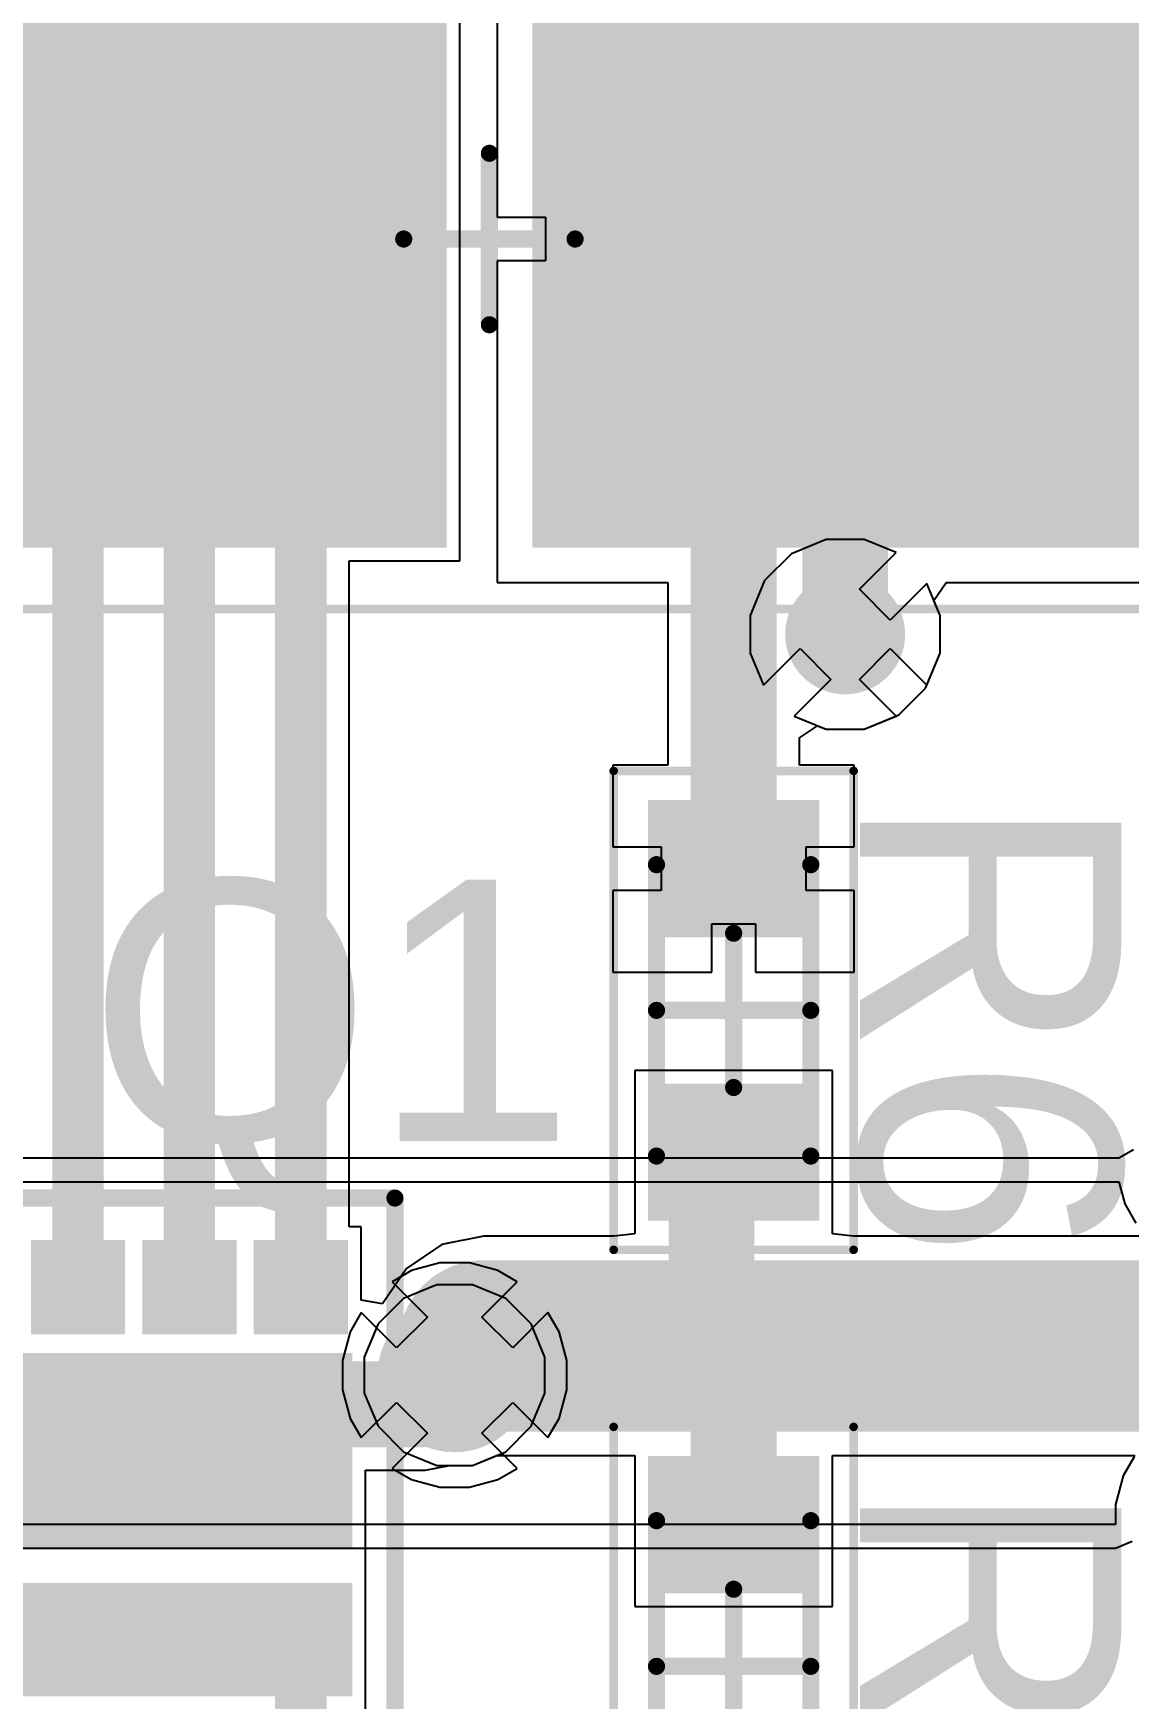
# Model space of a CAD drawing. Header units: inches. Extents: x 3 to 4.98, y 3.05 to 4.16.
# Drawn here: x 3.5793 to 3.8309, y 3.5821 to 3.9646 of the extents above; entities that cross this region are included whole.
import ezdxf

# ---------------------------------------------------------------- set-up
doc = ezdxf.new("R2010")
doc.units = ezdxf.units.IN
doc.header["$MEASUREMENT"] = 0
for name, color, linetype in [('Bottom Layer', 5, 'Continuous'), ('Bottom Solder', 6, 'Continuous'), ('Layer 1', 16, 'Continuous'), ('Layer 2', 76, 'Continuous'), ('Mechanical 13', 56, 'Continuous'), ('Mechanical 15', 56, 'Continuous'), ('Top Layer', 1, 'Continuous'), ('Top Overlay', 2, 'Continuous'), ('Top Paste', 8, 'Continuous'), ('Top Solder', 216, 'Continuous'), ('Via Holes', 16, 'Continuous')]:
    doc.layers.add(name, color=color, linetype=linetype)
doc.styles.add('Arial', font='', dxfattribs={"height": 0.2})
doc.styles.get('Arial').set_extended_font_data('Arial')

# ---------------------------------------------------------------- blocks, each defined once
blk = doc.blocks.new('RES_SM0603_YAGEORC_N_3')
at = {"layer": 'Top Layer'}
for points in [[(-0.04634, -0.01772), (-0.04634, 0.01772), (-0.01878, 0.01772), (-0.01878, -0.01772)], [(0.01878, -0.01772), (0.01878, 0.01772), (0.04634, 0.01772), (0.04634, -0.01772)]]:
    blk.add_hatch(color=1, dxfattribs=at).paths.add_polyline_path(points)
at = {"layer": 'Top Paste'}
for points in [[(-0.04634, -0.01772), (-0.04634, 0.01772), (-0.01878, 0.01772), (-0.01878, -0.01772)], [(0.01878, -0.01772), (0.01878, 0.01772), (0.04634, 0.01772), (0.04634, -0.01772)]]:
    blk.add_hatch(color=8, dxfattribs=at).paths.add_polyline_path(points)
at = {"layer": 'Top Solder'}
for points in [[(-0.04831, -0.01969), (-0.04831, 0.01969), (-0.01681, 0.01969), (-0.01681, -0.01969)], [(0.01681, -0.01969), (0.01681, 0.01969), (0.04831, 0.01969), (0.04831, -0.01969)]]:
    blk.add_hatch(color=216, dxfattribs=at).paths.add_polyline_path(points)
at = {"layer": 'Mechanical 13'}
for points in [[(-0.03346, -0.01772, 0.00394, 0.00394, 0), (-0.03346, 0.01772, 0.00394, 0.00394, 0)], [(0.03346, 0.01772, 0.00394, 0.00394, 0), (-0.03346, 0.01772, 0.00394, 0.00394, 0)], [(0.03346, -0.01772, 0.00394, 0.00394, 0), (0.03346, 0.01772, 0.00394, 0.00394, 0)], [(0.03346, -0.01772, 0.00394, 0.00394, 0), (-0.03346, -0.01772, 0.00394, 0.00394, 0)]]:
    blk.add_lwpolyline(points, format="xyseb", dxfattribs=at)
for points in [[(-0.03445, 0.01772, 0.00197, 0.00197, 1), (-0.03248, 0.01772, 0.00197, 0.00197, 1)], [(-0.03445, 0.01772, 0.00197, 0.00197, 1), (-0.03248, 0.01772, 0.00197, 0.00197, 1)], [(0.03248, 0.01772, 0.00197, 0.00197, 1), (0.03445, 0.01772, 0.00197, 0.00197, 1)], [(0.03248, 0.01772, 0.00197, 0.00197, 1), (0.03445, 0.01772, 0.00197, 0.00197, 1)], [(-0.03445, -0.01772, 0.00197, 0.00197, 1), (-0.03248, -0.01772, 0.00197, 0.00197, 1)], [(-0.03445, -0.01772, 0.00197, 0.00197, 1), (-0.03248, -0.01772, 0.00197, 0.00197, 1)], [(0.03248, -0.01772, 0.00197, 0.00197, 1), (0.03445, -0.01772, 0.00197, 0.00197, 1)], [(0.03248, -0.01772, 0.00197, 0.00197, 1), (0.03445, -0.01772, 0.00197, 0.00197, 1)]]:
    blk.add_lwpolyline(points, format="xyseb", close=True, dxfattribs=at)
at = {"layer": 'Mechanical 15'}
for points in [[(-0.055, -0.02756, 0.00197, 0.00197, 0), (-0.055, 0.02756, 0.00197, 0.00197, 0)], [(0.055, 0.02756, 0.00197, 0.00197, 0), (-0.055, 0.02756, 0.00197, 0.00197, 0)], [(0.055, -0.02756, 0.00197, 0.00197, 0), (0.055, 0.02756, 0.00197, 0.00197, 0)], [(0, -0.01772, 0.00394, 0.00394, 0), (0, 0.01772, 0.00394, 0.00394, 0)], [(0.01772, 0, 0.00394, 0.00394, 0), (-0.01772, 0, 0.00394, 0.00394, 0)], [(0.055, -0.02756, 0.00197, 0.00197, 0), (-0.055, -0.02756, 0.00197, 0.00197, 0)]]:
    blk.add_lwpolyline(points, format="xyseb", dxfattribs=at)
for points in [[(-0.05549, 0.02756, 0.000984, 0.000984, 1), (-0.05451, 0.02756, 0.000984, 0.000984, 1)], [(-0.05549, 0.02756, 0.000984, 0.000984, 1), (-0.05451, 0.02756, 0.000984, 0.000984, 1)], [(0.05451, 0.02756, 0.000984, 0.000984, 1), (0.05549, 0.02756, 0.000984, 0.000984, 1)], [(0.05451, 0.02756, 0.000984, 0.000984, 1), (0.05549, 0.02756, 0.000984, 0.000984, 1)], [(-0.00098, 0.01772, 0.00197, 0.00197, 1), (0.00098, 0.01772, 0.00197, 0.00197, 1)], [(-0.0187, 0, 0.00197, 0.00197, 1), (-0.01673, 0, 0.00197, 0.00197, 1)], [(0.01673, 0, 0.00197, 0.00197, 1), (0.0187, 0, 0.00197, 0.00197, 1)], [(-0.00098, -0.01772, 0.00197, 0.00197, 1), (0.00098, -0.01772, 0.00197, 0.00197, 1)], [(-0.05549, -0.02756, 0.000984, 0.000984, 1), (-0.05451, -0.02756, 0.000984, 0.000984, 1)], [(-0.05549, -0.02756, 0.000984, 0.000984, 1), (-0.05451, -0.02756, 0.000984, 0.000984, 1)], [(0.05451, -0.02756, 0.000984, 0.000984, 1), (0.05549, -0.02756, 0.000984, 0.000984, 1)], [(0.05451, -0.02756, 0.000984, 0.000984, 1), (0.05549, -0.02756, 0.000984, 0.000984, 1)]]:
    blk.add_lwpolyline(points, format="xyseb", close=True, dxfattribs=at)
blk = doc.blocks.new('RES_SM0603_YAGEORC_N_4')
at = {"layer": 'Top Layer'}
for points in [[(-0.04634, -0.01772), (-0.04634, 0.01772), (-0.01878, 0.01772), (-0.01878, -0.01772)], [(0.01878, -0.01772), (0.01878, 0.01772), (0.04634, 0.01772), (0.04634, -0.01772)]]:
    blk.add_hatch(color=1, dxfattribs=at).paths.add_polyline_path(points)
at = {"layer": 'Top Paste'}
for points in [[(-0.04634, -0.01772), (-0.04634, 0.01772), (-0.01878, 0.01772), (-0.01878, -0.01772)], [(0.01878, -0.01772), (0.01878, 0.01772), (0.04634, 0.01772), (0.04634, -0.01772)]]:
    blk.add_hatch(color=8, dxfattribs=at).paths.add_polyline_path(points)
at = {"layer": 'Top Solder'}
for points in [[(-0.04831, -0.01969), (-0.04831, 0.01969), (-0.01681, 0.01969), (-0.01681, -0.01969)], [(0.01681, -0.01969), (0.01681, 0.01969), (0.04831, 0.01969), (0.04831, -0.01969)]]:
    blk.add_hatch(color=216, dxfattribs=at).paths.add_polyline_path(points)
at = {"layer": 'Mechanical 13'}
for points in [[(-0.03346, -0.01772, 0.00394, 0.00394, 0), (-0.03346, 0.01772, 0.00394, 0.00394, 0)], [(0.03346, 0.01772, 0.00394, 0.00394, 0), (-0.03346, 0.01772, 0.00394, 0.00394, 0)], [(0.03346, -0.01772, 0.00394, 0.00394, 0), (0.03346, 0.01772, 0.00394, 0.00394, 0)], [(0.03346, -0.01772, 0.00394, 0.00394, 0), (-0.03346, -0.01772, 0.00394, 0.00394, 0)]]:
    blk.add_lwpolyline(points, format="xyseb", dxfattribs=at)
for points in [[(-0.03445, 0.01772, 0.00197, 0.00197, 1), (-0.03248, 0.01772, 0.00197, 0.00197, 1)], [(-0.03445, 0.01772, 0.00197, 0.00197, 1), (-0.03248, 0.01772, 0.00197, 0.00197, 1)], [(0.03248, 0.01772, 0.00197, 0.00197, 1), (0.03445, 0.01772, 0.00197, 0.00197, 1)], [(0.03248, 0.01772, 0.00197, 0.00197, 1), (0.03445, 0.01772, 0.00197, 0.00197, 1)], [(-0.03445, -0.01772, 0.00197, 0.00197, 1), (-0.03248, -0.01772, 0.00197, 0.00197, 1)], [(-0.03445, -0.01772, 0.00197, 0.00197, 1), (-0.03248, -0.01772, 0.00197, 0.00197, 1)], [(0.03248, -0.01772, 0.00197, 0.00197, 1), (0.03445, -0.01772, 0.00197, 0.00197, 1)], [(0.03248, -0.01772, 0.00197, 0.00197, 1), (0.03445, -0.01772, 0.00197, 0.00197, 1)]]:
    blk.add_lwpolyline(points, format="xyseb", close=True, dxfattribs=at)
at = {"layer": 'Mechanical 15'}
for points in [[(-0.055, -0.02756, 0.00197, 0.00197, 0), (-0.055, 0.02756, 0.00197, 0.00197, 0)], [(0.055, 0.02756, 0.00197, 0.00197, 0), (-0.055, 0.02756, 0.00197, 0.00197, 0)], [(0.055, -0.02756, 0.00197, 0.00197, 0), (0.055, 0.02756, 0.00197, 0.00197, 0)], [(0, -0.01772, 0.00394, 0.00394, 0), (0, 0.01772, 0.00394, 0.00394, 0)], [(0.01772, 0, 0.00394, 0.00394, 0), (-0.01772, 0, 0.00394, 0.00394, 0)], [(0.055, -0.02756, 0.00197, 0.00197, 0), (-0.055, -0.02756, 0.00197, 0.00197, 0)]]:
    blk.add_lwpolyline(points, format="xyseb", dxfattribs=at)
for points in [[(-0.05549, 0.02756, 0.000984, 0.000984, 1), (-0.05451, 0.02756, 0.000984, 0.000984, 1)], [(-0.05549, 0.02756, 0.000984, 0.000984, 1), (-0.05451, 0.02756, 0.000984, 0.000984, 1)], [(0.05451, 0.02756, 0.000984, 0.000984, 1), (0.05549, 0.02756, 0.000984, 0.000984, 1)], [(0.05451, 0.02756, 0.000984, 0.000984, 1), (0.05549, 0.02756, 0.000984, 0.000984, 1)], [(-0.00098, 0.01772, 0.00197, 0.00197, 1), (0.00098, 0.01772, 0.00197, 0.00197, 1)], [(-0.0187, 0, 0.00197, 0.00197, 1), (-0.01673, 0, 0.00197, 0.00197, 1)], [(0.01673, 0, 0.00197, 0.00197, 1), (0.0187, 0, 0.00197, 0.00197, 1)], [(-0.00098, -0.01772, 0.00197, 0.00197, 1), (0.00098, -0.01772, 0.00197, 0.00197, 1)], [(-0.05549, -0.02756, 0.000984, 0.000984, 1), (-0.05451, -0.02756, 0.000984, 0.000984, 1)], [(-0.05549, -0.02756, 0.000984, 0.000984, 1), (-0.05451, -0.02756, 0.000984, 0.000984, 1)], [(0.05451, -0.02756, 0.000984, 0.000984, 1), (0.05549, -0.02756, 0.000984, 0.000984, 1)], [(0.05451, -0.02756, 0.000984, 0.000984, 1), (0.05549, -0.02756, 0.000984, 0.000984, 1)]]:
    blk.add_lwpolyline(points, format="xyseb", close=True, dxfattribs=at)
blk = doc.blocks.new('MSMA2512R0200FGN_5')
at = {"layer": 'Top Layer'}
for points in [[(-0.15157, -0.0689), (-0.15157, 0.0689), (-0.01181, 0.0689), (-0.01181, -0.0689)], [(0.01181, -0.0689), (0.01181, 0.0689), (0.15157, 0.0689), (0.15157, -0.0689)]]:
    blk.add_hatch(color=1, dxfattribs=at).paths.add_polyline_path(points)
at = {"layer": 'Top Paste'}
for points in [[(-0.15157, -0.0689), (-0.15157, 0.0689), (-0.01181, 0.0689), (-0.01181, -0.0689)], [(0.01181, -0.0689), (0.01181, 0.0689), (0.15157, 0.0689), (0.15157, -0.0689)]]:
    blk.add_hatch(color=8, dxfattribs=at).paths.add_polyline_path(points)
at = {"layer": 'Top Solder'}
for points in [[(-0.15354, -0.07087), (-0.15354, 0.07087), (-0.00984, 0.07087), (-0.00984, -0.07087)], [(0.00984, -0.07087), (0.00984, 0.07087), (0.15354, 0.07087), (0.15354, -0.07087)]]:
    blk.add_hatch(color=216, dxfattribs=at).paths.add_polyline_path(points)
at = {"layer": 'Mechanical 15'}
for points in [[(-0.17, 0.085, 0.00197, 0.00197, 0), (-0.17, -0.085, 0.00197, 0.00197, 0)], [(0.17, 0.085, 0.00197, 0.00197, 0), (-0.17, 0.085, 0.00197, 0.00197, 0)], [(0.17, 0.085, 0.00197, 0.00197, 0), (0.17, -0.085, 0.00197, 0.00197, 0)], [(0, 0.01969, 0.00394, 0.00394, 0), (0, -0.01969, 0.00394, 0.00394, 0)], [(0.01969, 0, 0.00394, 0.00394, 0), (-0.01969, 0, 0.00394, 0.00394, 0)], [(0.17, -0.085, 0.00197, 0.00197, 0), (-0.17, -0.085, 0.00197, 0.00197, 0)]]:
    blk.add_lwpolyline(points, format="xyseb", dxfattribs=at)
for points in [[(-0.17049, 0.085, 0.000984, 0.000984, 1), (-0.16951, 0.085, 0.000984, 0.000984, 1)], [(-0.17049, 0.085, 0.000984, 0.000984, 1), (-0.16951, 0.085, 0.000984, 0.000984, 1)], [(0.16951, 0.085, 0.000984, 0.000984, 1), (0.17049, 0.085, 0.000984, 0.000984, 1)], [(0.16951, 0.085, 0.000984, 0.000984, 1), (0.17049, 0.085, 0.000984, 0.000984, 1)], [(-0.00098, 0.01969, 0.00197, 0.00197, 1), (0.00098, 0.01969, 0.00197, 0.00197, 1)], [(-0.02067, 0, 0.00197, 0.00197, 1), (-0.0187, 0, 0.00197, 0.00197, 1)], [(0.0187, 0, 0.00197, 0.00197, 1), (0.02067, 0, 0.00197, 0.00197, 1)], [(-0.00098, -0.01969, 0.00197, 0.00197, 1), (0.00098, -0.01969, 0.00197, 0.00197, 1)], [(-0.17049, -0.085, 0.000984, 0.000984, 1), (-0.16951, -0.085, 0.000984, 0.000984, 1)], [(-0.17049, -0.085, 0.000984, 0.000984, 1), (-0.16951, -0.085, 0.000984, 0.000984, 1)], [(0.16951, -0.085, 0.000984, 0.000984, 1), (0.17049, -0.085, 0.000984, 0.000984, 1)], [(0.16951, -0.085, 0.000984, 0.000984, 1), (0.17049, -0.085, 0.000984, 0.000984, 1)]]:
    blk.add_lwpolyline(points, format="xyseb", close=True, dxfattribs=at)
blk = doc.blocks.new('SIZ342ADT_T1_GE3_9')
at = {"layer": 'Top Layer'}
for points in [[(-0.04724, 0.06343), (-0.02953, 0.06343), (-0.02953, 0.04571), (-0.04724, 0.04571)], [(-0.02165, 0.06343), (-0.00394, 0.06343), (-0.00394, 0.04571), (-0.02165, 0.04571)], [(0.00394, 0.06343), (0.02165, 0.06343), (0.02165, 0.04571), (0.00394, 0.04571)], [(0.02953, 0.06343), (0.04724, 0.06343), (0.04724, 0.04571), (0.02953, 0.04571)], [(-0.04823, 0.03748), (0.04823, 0.03748), (0.04823, -0.00331), (-0.04823, -0.00331)], [(-0.04823, -0.01535), (0.04823, -0.01535), (0.04823, -0.03748), (-0.04823, -0.03748)], [(-0.04724, -0.04571), (-0.02953, -0.04571), (-0.02953, -0.06343), (-0.04724, -0.06343)], [(-0.02165, -0.04571), (-0.00394, -0.04571), (-0.00394, -0.06343), (-0.02165, -0.06343)], [(0.00394, -0.04571), (0.02165, -0.04571), (0.02165, -0.06343), (0.00394, -0.06343)], [(0.02953, -0.04571), (0.04724, -0.04571), (0.04724, -0.06343), (0.02953, -0.06343)]]:
    blk.add_hatch(color=1, dxfattribs=at).paths.add_polyline_path(points)
at = {"layer": 'Top Paste'}
for points in [[(-0.04724, 0.06343), (-0.02953, 0.06343), (-0.02953, 0.04571), (-0.04724, 0.04571)], [(-0.02165, 0.06343), (-0.00394, 0.06343), (-0.00394, 0.04571), (-0.02165, 0.04571)], [(0.00394, 0.06343), (0.02165, 0.06343), (0.02165, 0.04571), (0.00394, 0.04571)], [(0.02953, 0.06343), (0.04724, 0.06343), (0.04724, 0.04571), (0.02953, 0.04571)], [(-0.04823, 0.03748), (0.04823, 0.03748), (0.04823, -0.00331), (-0.04823, -0.00331)], [(-0.04823, -0.01535), (0.04823, -0.01535), (0.04823, -0.03748), (-0.04823, -0.03748)], [(-0.04724, -0.04571), (-0.02953, -0.04571), (-0.02953, -0.06343), (-0.04724, -0.06343)], [(-0.02165, -0.04571), (-0.00394, -0.04571), (-0.00394, -0.06343), (-0.02165, -0.06343)], [(0.00394, -0.04571), (0.02165, -0.04571), (0.02165, -0.06343), (0.00394, -0.06343)], [(0.02953, -0.04571), (0.04724, -0.04571), (0.04724, -0.06343), (0.02953, -0.06343)]]:
    blk.add_hatch(color=8, dxfattribs=at).paths.add_polyline_path(points)
at = {"layer": 'Top Solder'}
for points in [[(-0.04921, 0.06539), (-0.02756, 0.06539), (-0.02756, 0.04374), (-0.04921, 0.04374)], [(-0.02362, 0.06539), (-0.00197, 0.06539), (-0.00197, 0.04374), (-0.02362, 0.04374)], [(0.00197, 0.06539), (0.02362, 0.06539), (0.02362, 0.04374), (0.00197, 0.04374)], [(0.02756, 0.06539), (0.04921, 0.06539), (0.04921, 0.04374), (0.02756, 0.04374)], [(-0.0502, 0.03945), (0.0502, 0.03945), (0.0502, -0.00528), (-0.0502, -0.00528)], [(-0.0502, -0.01339), (0.0502, -0.01339), (0.0502, -0.03945), (-0.0502, -0.03945)], [(-0.04921, -0.04374), (-0.02756, -0.04374), (-0.02756, -0.06539), (-0.04921, -0.06539)], [(-0.02362, -0.04374), (-0.00197, -0.04374), (-0.00197, -0.06539), (-0.02362, -0.06539)], [(0.00197, -0.04374), (0.02362, -0.04374), (0.02362, -0.06539), (0.00197, -0.06539)], [(0.02756, -0.04374), (0.04921, -0.04374), (0.04921, -0.06539), (0.02756, -0.06539)]]:
    blk.add_hatch(color=216, dxfattribs=at).paths.add_polyline_path(points)
at = {"layer": 'Mechanical 15'}
for points in [[(-0.06, 0.075, 0.00394, 0.00394, 0), (0.06, 0.075, 0.00394, 0.00394, 0)], [(-0.06, -0.075, 0.00394, 0.00394, 0), (-0.06, 0.075, 0.00394, 0.00394, 0)], [(0.06, -0.075, 0.00394, 0.00394, 0), (0.06, 0.075, 0.00394, 0.00394, 0)], [(-0.06, -0.075, 0.00394, 0.00394, 0), (0.06, -0.075, 0.00394, 0.00394, 0)]]:
    blk.add_lwpolyline(points, format="xyseb", dxfattribs=at)
for points in [[(-0.06098, 0.075, 0.00197, 0.00197, 1), (-0.05902, 0.075, 0.00197, 0.00197, 1)], [(-0.06098, 0.075, 0.00197, 0.00197, 1), (-0.05902, 0.075, 0.00197, 0.00197, 1)], [(0.05902, 0.075, 0.00197, 0.00197, 1), (0.06098, 0.075, 0.00197, 0.00197, 1)], [(0.05902, 0.075, 0.00197, 0.00197, 1), (0.06098, 0.075, 0.00197, 0.00197, 1)], [(-0.06098, -0.075, 0.00197, 0.00197, 1), (-0.05902, -0.075, 0.00197, 0.00197, 1)], [(-0.06098, -0.075, 0.00197, 0.00197, 1), (-0.05902, -0.075, 0.00197, 0.00197, 1)], [(0.05902, -0.075, 0.00197, 0.00197, 1), (0.06098, -0.075, 0.00197, 0.00197, 1)], [(0.05902, -0.075, 0.00197, 0.00197, 1), (0.06098, -0.075, 0.00197, 0.00197, 1)]]:
    blk.add_lwpolyline(points, format="xyseb", close=True, dxfattribs=at)
at = {"layer": 'Top Overlay'}
for points in [[(-0.03445, -0.08071, 0.00787, 0.00787, 1), (-0.04232, -0.08071, 0.00787, 0.00787, 1)], [(-0.04429, -0.08071, 0.00394, 0.00394, 1), (-0.04035, -0.08071, 0.00394, 0.00394, 1)], [(-0.03937, -0.07874, 0.00197, 0.00197, 1), (-0.0374, -0.07874, 0.00197, 0.00197, 1)], [(-0.03642, -0.08071, 0.00394, 0.00394, 1), (-0.03248, -0.08071, 0.00394, 0.00394, 1)], [(-0.03937, -0.08268, 0.00197, 0.00197, 1), (-0.0374, -0.08268, 0.00197, 0.00197, 1)]]:
    blk.add_lwpolyline(points, format="xyseb", close=True, dxfattribs=at)
blk.add_lwpolyline([(-0.03839, -0.07874, 0.00394, 0.00394, -1), (-0.03839, -0.08268, 0.00394, 0.00394, 0)], format="xyseb", dxfattribs=at)

msp = doc.modelspace()

# ---------------------------------------------------------------- hatches: boundary and pattern name
at = {"layer": 'Bottom Layer'}
h = msp.add_hatch(color=5, dxfattribs=at)
edge = h.paths.add_edge_path()
edge.add_arc((3.76577, 3.82653), 0.01181, 0, 360)
h = msp.add_hatch(color=5, dxfattribs=at)
edge = h.paths.add_edge_path()
edge.add_arc((3.67608, 3.65639), 0.01575, 0, 360)
at = {"layer": 'Bottom Solder'}
h = msp.add_hatch(color=6, dxfattribs=at)
edge = h.paths.add_edge_path()
edge.add_arc((3.76577, 3.82653), 0.01378, 0, 360)
h = msp.add_hatch(color=6, dxfattribs=at)
edge = h.paths.add_edge_path()
edge.add_arc((3.67608, 3.65639), 0.01772, 0, 360)
at = {"layer": 'Layer 1'}
h = msp.add_hatch(color=16, dxfattribs=at)
edge = h.paths.add_edge_path()
edge.add_arc((3.76577, 3.82653), 0.01181, 0, 360)
h = msp.add_hatch(color=16, dxfattribs=at)
edge = h.paths.add_edge_path()
edge.add_arc((3.67608, 3.65639), 0.01575, 0, 360)
at = {"layer": 'Layer 2'}
h = msp.add_hatch(color=76, dxfattribs=at)
edge = h.paths.add_edge_path()
edge.add_arc((3.76577, 3.82653), 0.01181, 0, 360)
h = msp.add_hatch(color=76, dxfattribs=at)
edge = h.paths.add_edge_path()
edge.add_arc((3.67608, 3.65639), 0.01575, 0, 360)
at = {"layer": 'Top Layer'}
h = msp.add_hatch(color=1, dxfattribs=at)
edge = h.paths.add_edge_path()
edge.add_arc((3.76577, 3.82653), 0.01181, 0, 360)
h = msp.add_hatch(color=1, dxfattribs=at)
edge = h.paths.add_edge_path()
edge.add_arc((3.67608, 3.65639), 0.01575, 0, 360)
at = {"layer": 'Top Solder'}
h = msp.add_hatch(color=216, dxfattribs=at)
edge = h.paths.add_edge_path()
edge.add_arc((3.76577, 3.82653), 0.01378, 0, 360)
h = msp.add_hatch(color=216, dxfattribs=at)
edge = h.paths.add_edge_path()
edge.add_arc((3.67608, 3.65639), 0.01772, 0, 360)
at = {"layer": 'Via Holes'}
h = msp.add_hatch(color=7, dxfattribs=at)
edge = h.paths.add_edge_path()
edge.add_arc((3.76577, 3.82653), 0.00787, 0, 360)
h = msp.add_hatch(color=7, dxfattribs=at)
edge = h.paths.add_edge_path()
edge.add_arc((3.67608, 3.65639), 0.00787, 0, 360)

# ---------------------------------------------------------------- linework, layer by layer
at = {"layer": 'Bottom Layer'}
for p, q in [((3.76143, 3.84834), (3.75342, 3.84502)), ((3.77011, 3.84834), (3.76143, 3.84834)), ((3.77746, 3.84529), (3.77011, 3.84834)), ((3.75342, 3.84502), (3.74728, 3.83888)), ((3.76904, 3.83687), (3.77746, 3.84529)), ((3.74728, 3.83888), (3.74396, 3.83087)), ((3.77611, 3.8298), (3.76904, 3.83687)), ((3.78453, 3.83822), (3.77611, 3.8298)), ((3.78758, 3.83087), (3.78453, 3.83822)), ((3.74396, 3.83087), (3.74396, 3.82219)), ((3.78758, 3.82219), (3.78758, 3.83087)), ((3.74396, 3.82219), (3.74701, 3.81483)), ((3.74701, 3.81483), (3.75543, 3.82326)), ((3.75543, 3.82326), (3.7625, 3.81619)), ((3.78426, 3.81417), (3.78758, 3.82219)), ((3.7625, 3.81619), (3.75408, 3.80776)), ((3.77812, 3.80804), (3.78426, 3.81417)), ((3.75408, 3.80776), (3.76143, 3.80472)), ((3.77011, 3.80472), (3.77812, 3.80804)), ((3.76143, 3.80472), (3.77011, 3.80472)), ((3.83198, 3.70816), (3.82864, 3.7062)), ((3.82864, 3.7062), (3.54331, 3.7062)), ((3.54331, 3.70079), (3.82864, 3.70079)), ((3.82864, 3.70079), (3.83, 3.69575)), ((3.83, 3.69575), (3.83255, 3.69132)), ((3.66614, 3.68039), (3.66171, 3.67783)), ((3.67269, 3.68214), (3.66614, 3.68039)), ((3.67947, 3.68214), (3.67269, 3.68214)), ((3.68602, 3.68039), (3.67947, 3.68214)), ((3.69044, 3.67783), (3.68602, 3.68039)), ((3.66171, 3.67783), (3.66981, 3.66973)), ((3.68234, 3.66973), (3.69044, 3.67783)), ((3.65464, 3.67076), (3.65208, 3.66633)), ((3.66274, 3.66266), (3.65464, 3.67076)), ((3.66981, 3.66973), (3.66274, 3.66266)), ((3.68941, 3.66266), (3.68234, 3.66973)), ((3.69751, 3.67076), (3.68941, 3.66266)), ((3.70007, 3.66633), (3.69751, 3.67076)), ((3.65208, 3.66633), (3.65033, 3.65978)), ((3.70182, 3.65978), (3.70007, 3.66633)), ((3.65033, 3.65978), (3.65033, 3.653)), ((3.70182, 3.653), (3.70182, 3.65978)), ((3.65033, 3.653), (3.65208, 3.64645)), ((3.70007, 3.64645), (3.70182, 3.653)), ((3.65464, 3.64203), (3.66274, 3.65013)), ((3.66274, 3.65013), (3.66981, 3.64306)), ((3.68234, 3.64306), (3.68941, 3.65013)), ((3.68941, 3.65013), (3.69751, 3.64203)), ((3.65208, 3.64645), (3.65464, 3.64203)), ((3.69751, 3.64203), (3.70007, 3.64645)), ((3.66981, 3.64306), (3.66171, 3.63495)), ((3.69044, 3.63495), (3.68234, 3.64306)), ((3.83217, 3.63765), (3.82962, 3.63322)), ((3.66171, 3.63495), (3.66614, 3.6324)), ((3.68602, 3.6324), (3.69044, 3.63495)), ((3.66614, 3.6324), (3.67269, 3.63064)), ((3.67269, 3.63064), (3.67947, 3.63064)), ((3.67947, 3.63064), (3.68602, 3.6324)), ((3.82962, 3.63322), (3.82786, 3.62667)), ((3.82786, 3.62667), (3.82786, 3.62205)), ((3.82786, 3.62205), (3.54331, 3.62205)), ((3.54331, 3.61664), (3.82786, 3.61664)), ((3.82786, 3.61664), (3.83169, 3.61822))]:
    msp.add_line(p, q, dxfattribs=at)
at = {"layer": 'Layer 1'}
for p, q in [((3.76143, 3.84834), (3.75342, 3.84502)), ((3.77011, 3.84834), (3.76143, 3.84834)), ((3.77746, 3.84529), (3.77011, 3.84834)), ((3.75342, 3.84502), (3.74728, 3.83888)), ((3.76904, 3.83687), (3.77746, 3.84529)), ((3.74728, 3.83888), (3.74396, 3.83087)), ((3.77611, 3.8298), (3.76904, 3.83687)), ((3.78453, 3.83822), (3.77611, 3.8298)), ((3.78758, 3.83087), (3.78453, 3.83822)), ((3.74396, 3.83087), (3.74396, 3.82219)), ((3.78758, 3.82219), (3.78758, 3.83087)), ((3.74396, 3.82219), (3.74701, 3.81483)), ((3.74701, 3.81483), (3.75543, 3.82326)), ((3.75543, 3.82326), (3.7625, 3.81619)), ((3.78426, 3.81417), (3.78758, 3.82219)), ((3.7625, 3.81619), (3.75408, 3.80776)), ((3.77812, 3.80804), (3.78426, 3.81417)), ((3.75408, 3.80776), (3.76143, 3.80472)), ((3.77011, 3.80472), (3.77812, 3.80804)), ((3.76143, 3.80472), (3.77011, 3.80472)), ((3.67195, 3.67714), (3.66432, 3.67398)), ((3.6802, 3.67714), (3.67195, 3.67714)), ((3.68783, 3.67398), (3.6802, 3.67714)), ((3.66432, 3.67398), (3.65849, 3.66814)), ((3.69367, 3.66814), (3.68783, 3.67398)), ((3.65849, 3.66814), (3.65533, 3.66052)), ((3.69682, 3.66052), (3.69367, 3.66814)), ((3.65533, 3.66052), (3.65533, 3.65226)), ((3.69682, 3.65226), (3.69682, 3.66052)), ((3.65533, 3.65226), (3.65849, 3.64464)), ((3.69367, 3.64464), (3.69682, 3.65226)), ((3.65849, 3.64464), (3.66432, 3.6388)), ((3.68783, 3.6388), (3.69367, 3.64464)), ((3.66432, 3.6388), (3.67195, 3.63564)), ((3.6802, 3.63564), (3.68783, 3.6388)), ((3.67195, 3.63564), (3.6802, 3.63564))]:
    msp.add_line(p, q, dxfattribs=at)
at = {"layer": 'Layer 2'}
for p, q in [((3.76143, 3.84834), (3.75342, 3.84502)), ((3.77011, 3.84834), (3.76143, 3.84834)), ((3.77746, 3.84529), (3.77011, 3.84834)), ((3.75342, 3.84502), (3.74728, 3.83888)), ((3.76904, 3.83687), (3.77746, 3.84529)), ((3.74728, 3.83888), (3.74396, 3.83087)), ((3.77611, 3.8298), (3.76904, 3.83687)), ((3.78453, 3.83822), (3.77611, 3.8298)), ((3.78758, 3.83087), (3.78453, 3.83822)), ((3.74396, 3.83087), (3.74396, 3.82219)), ((3.78758, 3.82219), (3.78758, 3.83087)), ((3.74396, 3.82219), (3.74701, 3.81483)), ((3.74701, 3.81483), (3.75543, 3.82326)), ((3.75543, 3.82326), (3.7625, 3.81619)), ((3.78426, 3.81417), (3.78758, 3.82219)), ((3.7625, 3.81619), (3.75408, 3.80776)), ((3.77812, 3.80804), (3.78426, 3.81417)), ((3.75408, 3.80776), (3.76143, 3.80472)), ((3.77011, 3.80472), (3.77812, 3.80804)), ((3.76143, 3.80472), (3.77011, 3.80472)), ((3.67195, 3.67714), (3.66432, 3.67398)), ((3.6802, 3.67714), (3.67195, 3.67714)), ((3.68783, 3.67398), (3.6802, 3.67714)), ((3.66432, 3.67398), (3.65849, 3.66814)), ((3.69367, 3.66814), (3.68783, 3.67398)), ((3.65849, 3.66814), (3.65533, 3.66052)), ((3.69682, 3.66052), (3.69367, 3.66814)), ((3.65533, 3.66052), (3.65533, 3.65226)), ((3.69682, 3.65226), (3.69682, 3.66052)), ((3.65533, 3.65226), (3.65849, 3.64464)), ((3.69367, 3.64464), (3.69682, 3.65226)), ((3.65849, 3.64464), (3.66432, 3.6388)), ((3.68783, 3.6388), (3.69367, 3.64464)), ((3.66432, 3.6388), (3.67195, 3.63564)), ((3.6802, 3.63564), (3.68783, 3.6388)), ((3.67195, 3.63564), (3.6802, 3.63564))]:
    msp.add_line(p, q, dxfattribs=at)
at = {"layer": 'Top Layer'}
for p, q in [((3.68587, 3.99622), (3.68587, 3.92232)), ((3.67724, 3.84343), (3.67724, 3.99122)), ((3.68587, 3.92232), (3.69694, 3.92232)), ((3.69694, 3.92232), (3.69694, 3.91232)), ((3.69694, 3.91232), (3.68587, 3.91232)), ((3.68587, 3.91232), (3.68587, 3.83843)), ((3.65187, 3.69047), (3.65187, 3.84343)), ((3.65187, 3.84343), (3.67724, 3.84343)), ((3.68587, 3.83843), (3.72502, 3.83843)), ((3.72502, 3.83843), (3.72502, 3.7965)), ((3.78617, 3.83427), (3.78895, 3.83843)), ((3.78895, 3.83843), (3.84563, 3.83843)), ((3.78758, 3.83087), (3.78617, 3.83427)), ((3.78758, 3.82219), (3.78758, 3.83087)), ((3.76904, 3.81619), (3.77611, 3.82326)), ((3.77611, 3.82326), (3.78453, 3.81483)), ((3.78453, 3.81483), (3.78758, 3.82219)), ((3.77746, 3.80776), (3.76904, 3.81619)), ((3.77011, 3.80472), (3.77746, 3.80776)), ((3.75529, 3.80276), (3.75945, 3.80554)), ((3.75529, 3.7965), (3.75529, 3.80276)), ((3.75945, 3.80554), (3.76143, 3.80472)), ((3.76143, 3.80472), (3.77011, 3.80472)), ((3.72502, 3.7965), (3.71244, 3.7965)), ((3.71244, 3.7965), (3.71244, 3.77772)), ((3.76787, 3.7965), (3.75529, 3.7965)), ((3.76787, 3.77772), (3.76787, 3.7965)), ((3.71244, 3.77772), (3.72352, 3.77772)), ((3.72352, 3.77772), (3.72352, 3.76772)), ((3.7568, 3.76772), (3.7568, 3.77772)), ((3.7568, 3.77772), (3.76787, 3.77772)), ((3.72352, 3.76772), (3.71244, 3.76772)), ((3.71244, 3.76772), (3.71244, 3.74894)), ((3.76787, 3.76772), (3.7568, 3.76772)), ((3.76787, 3.74894), (3.76787, 3.76772)), ((3.73516, 3.74894), (3.73516, 3.76001)), ((3.73516, 3.76001), (3.74516, 3.76001)), ((3.74516, 3.76001), (3.74516, 3.74894)), ((3.71244, 3.74894), (3.73516, 3.74894)), ((3.74516, 3.74894), (3.76787, 3.74894)), ((3.76287, 3.72638), (3.71744, 3.72638)), ((3.71744, 3.72638), (3.71744, 3.68882)), ((3.76287, 3.68882), (3.76287, 3.72638)), ((3.65461, 3.69047), (3.65187, 3.69047)), ((3.65461, 3.6736), (3.65461, 3.69047)), ((3.68278, 3.68827), (3.67315, 3.68635)), ((3.71267, 3.68827), (3.68278, 3.68827)), ((3.71744, 3.68882), (3.71267, 3.68827)), ((3.76765, 3.68827), (3.76287, 3.68882)), ((3.83553, 3.68827), (3.76765, 3.68827)), ((3.67315, 3.68635), (3.66499, 3.6809)), ((3.66499, 3.6809), (3.65953, 3.67273)), ((3.65953, 3.67273), (3.65461, 3.6736)), ((3.6802, 3.63564), (3.68572, 3.63793)), ((3.68572, 3.63793), (3.71744, 3.63793)), ((3.71744, 3.63793), (3.71744, 3.60327)), ((3.76287, 3.60327), (3.76287, 3.63793)), ((3.76287, 3.63793), (3.83238, 3.63793)), ((3.65559, 3.61669), (3.65559, 3.63455)), ((3.65559, 3.63455), (3.66937, 3.63455)), ((3.66937, 3.63455), (3.67486, 3.63564)), ((3.66937, 3.63455), (3.66937, 3.63455)), ((3.67486, 3.63564), (3.6802, 3.63564)), ((3.65559, 3.61169), (3.65559, 3.61669)), ((3.65559, 3.60874), (3.65559, 3.61169)), ((3.65559, 3.57957), (3.65559, 3.60874)), ((3.71744, 3.60327), (3.76287, 3.60327))]:
    msp.add_line(p, q, dxfattribs=at)
for points in [[(3.76438, 3.91869, 0.01969, 0.01969, 0), (3.76438, 4.0088, 0.01969, 0.01969, 0)], [(3.76438, 3.91869, 0.01969, 0.01969, 0), (3.76575, 3.91732, 0.01969, 0.01969, 0)], [(3.74016, 3.89173, 0.01969, 0.01969, 0), (3.76575, 3.91732, 0.01969, 0.01969, 0)], [(3.76575, 3.91732, 0.01969, 0.01969, 0), (3.76694, 3.91613, 0.01969, 0.01969, 0)], [(3.76575, 3.91732, 0.01969, 0.01969, 0), (3.76577, 3.9173, 0.01969, 0.01969, 0)], [(3.76577, 3.82653, 0.01969, 0.01969, 0), (3.76577, 3.9173, 0.01969, 0.01969, 0)], [(3.76694, 3.91613, 0.01969, 0.01969, 0), (3.86191, 3.91613, 0.01969, 0.01969, 0)], [(3.58957, 3.90453, 0.01181, 0.01181, 0), (3.60236, 3.91732, 0.01181, 0.01181, 0)], [(3.60236, 3.91732, 0.01181, 0.01181, 0), (3.61516, 3.90453, 0.01181, 0.01181, 0)], [(3.58957, 3.67661, 0.01181, 0.01181, 0), (3.58957, 3.90453, 0.01181, 0.01181, 0)], [(3.61516, 3.90453, 0.01181, 0.01181, 0), (3.64075, 3.87894, 0.01181, 0.01181, 0)], [(3.61516, 3.67661, 0.01181, 0.01181, 0), (3.61516, 3.90453, 0.01181, 0.01181, 0)], [(3.74016, 3.77272, 0.01969, 0.01969, 0), (3.74016, 3.89173, 0.01969, 0.01969, 0)], [(3.64075, 3.67661, 0.01181, 0.01181, 0), (3.64075, 3.87894, 0.01181, 0.01181, 0)], [(3.73508, 3.70366, 0.01969, 0.01969, 0), (3.73901, 3.7076, 0.01969, 0.01969, 0)], [(3.73901, 3.7076, 0.01969, 0.01969, 0), (3.74016, 3.7076, 0.01969, 0.01969, 0)], [(3.73508, 3.6631, 0.01969, 0.01969, 0), (3.73508, 3.70366, 0.01969, 0.01969, 0)], [(3.68278, 3.6631, 0.03937, 0.03937, 0), (3.73508, 3.6631, 0.03937, 0.03937, 0)], [(3.73508, 3.6631, 0.03937, 0.03937, 0), (3.93574, 3.6631, 0.03937, 0.03937, 0)], [(3.66937, 3.64968, 0.01969, 0.01969, 0), (3.68278, 3.6631, 0.01969, 0.01969, 0)], [(3.73508, 3.6631, 0.01969, 0.01969, 0), (3.74016, 3.65802, 0.01969, 0.01969, 0)], [(3.74016, 3.62205, 0.01969, 0.01969, 0), (3.74016, 3.65802, 0.01969, 0.01969, 0)], [(3.59686, 3.63363, 0.01969, 0.01969, 0), (3.61291, 3.64968, 0.01969, 0.01969, 0)], [(3.61291, 3.64968, 0.01969, 0.01969, 0), (3.66937, 3.64968, 0.01969, 0.01969, 0)], [(3.52461, 3.63363, 0.01969, 0.01969, 0), (3.59686, 3.63363, 0.01969, 0.01969, 0)], [(3.60236, 3.59563, 0.01181, 0.01181, 0), (3.63559, 3.59563, 0.01181, 0.01181, 0)], [(3.63559, 3.59563, 0.01181, 0.01181, 0), (3.64075, 3.59047, 0.01181, 0.01181, 0)], [(3.64075, 3.56748, 0.01181, 0.01181, 0), (3.64075, 3.59047, 0.01181, 0.01181, 0)]]:
    msp.add_lwpolyline(points, format="xyseb", dxfattribs=at)
for points in [[(3.75946, 3.91869, 0.00984, 0.00984, 1), (3.76931, 3.91869, 0.00984, 0.00984, 1)], [(3.75946, 3.91869, 0.00984, 0.00984, 1), (3.76931, 3.91869, 0.00984, 0.00984, 1)], [(3.76083, 3.91732, 0.00984, 0.00984, 1), (3.77067, 3.91732, 0.00984, 0.00984, 1)], [(3.76083, 3.91732, 0.00984, 0.00984, 1), (3.77067, 3.91732, 0.00984, 0.00984, 1)], [(3.76083, 3.91732, 0.00984, 0.00984, 1), (3.77067, 3.91732, 0.00984, 0.00984, 1)], [(3.76083, 3.91732, 0.00984, 0.00984, 1), (3.77067, 3.91732, 0.00984, 0.00984, 1)], [(3.76085, 3.9173, 0.00984, 0.00984, 1), (3.77069, 3.9173, 0.00984, 0.00984, 1)], [(3.76085, 3.9173, 0.00984, 0.00984, 1), (3.77069, 3.9173, 0.00984, 0.00984, 1)], [(3.76202, 3.91613, 0.00984, 0.00984, 1), (3.77186, 3.91613, 0.00984, 0.00984, 1)], [(3.76202, 3.91613, 0.00984, 0.00984, 1), (3.77186, 3.91613, 0.00984, 0.00984, 1)], [(3.59941, 3.91732, 0.00591, 0.00591, 1), (3.60531, 3.91732, 0.00591, 0.00591, 1)], [(3.59941, 3.91732, 0.00591, 0.00591, 1), (3.60531, 3.91732, 0.00591, 0.00591, 1)], [(3.58661, 3.90453, 0.00591, 0.00591, 1), (3.59252, 3.90453, 0.00591, 0.00591, 1)], [(3.58661, 3.90453, 0.00591, 0.00591, 1), (3.59252, 3.90453, 0.00591, 0.00591, 1)], [(3.6122, 3.90453, 0.00591, 0.00591, 1), (3.61811, 3.90453, 0.00591, 0.00591, 1)], [(3.6122, 3.90453, 0.00591, 0.00591, 1), (3.61811, 3.90453, 0.00591, 0.00591, 1)], [(3.6122, 3.90453, 0.00591, 0.00591, 1), (3.61811, 3.90453, 0.00591, 0.00591, 1)], [(3.73524, 3.89173, 0.00984, 0.00984, 1), (3.74508, 3.89173, 0.00984, 0.00984, 1)], [(3.73524, 3.89173, 0.00984, 0.00984, 1), (3.74508, 3.89173, 0.00984, 0.00984, 1)], [(3.6378, 3.87894, 0.00591, 0.00591, 1), (3.6437, 3.87894, 0.00591, 0.00591, 1)], [(3.6378, 3.87894, 0.00591, 0.00591, 1), (3.6437, 3.87894, 0.00591, 0.00591, 1)], [(3.76085, 3.82653, 0.00984, 0.00984, 1), (3.77069, 3.82653, 0.00984, 0.00984, 1)], [(3.73524, 3.77272, 0.00984, 0.00984, 1), (3.74508, 3.77272, 0.00984, 0.00984, 1)], [(3.73409, 3.7076, 0.00984, 0.00984, 1), (3.74393, 3.7076, 0.00984, 0.00984, 1)], [(3.73409, 3.7076, 0.00984, 0.00984, 1), (3.74393, 3.7076, 0.00984, 0.00984, 1)], [(3.73524, 3.7076, 0.00984, 0.00984, 1), (3.74508, 3.7076, 0.00984, 0.00984, 1)], [(3.73015, 3.70366, 0.00984, 0.00984, 1), (3.74, 3.70366, 0.00984, 0.00984, 1)], [(3.73015, 3.70366, 0.00984, 0.00984, 1), (3.74, 3.70366, 0.00984, 0.00984, 1)], [(3.58661, 3.67661, 0.00591, 0.00591, 1), (3.59252, 3.67661, 0.00591, 0.00591, 1)], [(3.6122, 3.67661, 0.00591, 0.00591, 1), (3.61811, 3.67661, 0.00591, 0.00591, 1)], [(3.6378, 3.67661, 0.00591, 0.00591, 1), (3.6437, 3.67661, 0.00591, 0.00591, 1)], [(3.67294, 3.6631, 0.01969, 0.01969, 1), (3.69263, 3.6631, 0.01969, 0.01969, 1)], [(3.72523, 3.6631, 0.01969, 0.01969, 1), (3.74492, 3.6631, 0.01969, 0.01969, 1)], [(3.72523, 3.6631, 0.01969, 0.01969, 1), (3.74492, 3.6631, 0.01969, 0.01969, 1)], [(3.67786, 3.6631, 0.00984, 0.00984, 1), (3.6877, 3.6631, 0.00984, 0.00984, 1)], [(3.73015, 3.6631, 0.00984, 0.00984, 1), (3.74, 3.6631, 0.00984, 0.00984, 1)], [(3.73015, 3.6631, 0.00984, 0.00984, 1), (3.74, 3.6631, 0.00984, 0.00984, 1)], [(3.73524, 3.65802, 0.00984, 0.00984, 1), (3.74508, 3.65802, 0.00984, 0.00984, 1)], [(3.73524, 3.65802, 0.00984, 0.00984, 1), (3.74508, 3.65802, 0.00984, 0.00984, 1)], [(3.60799, 3.64968, 0.00984, 0.00984, 1), (3.61783, 3.64968, 0.00984, 0.00984, 1)], [(3.60799, 3.64968, 0.00984, 0.00984, 1), (3.61783, 3.64968, 0.00984, 0.00984, 1)], [(3.66445, 3.64968, 0.00984, 0.00984, 1), (3.67429, 3.64968, 0.00984, 0.00984, 1)], [(3.66445, 3.64968, 0.00984, 0.00984, 1), (3.67429, 3.64968, 0.00984, 0.00984, 1)], [(3.59194, 3.63363, 0.00984, 0.00984, 1), (3.60178, 3.63363, 0.00984, 0.00984, 1)], [(3.59194, 3.63363, 0.00984, 0.00984, 1), (3.60178, 3.63363, 0.00984, 0.00984, 1)], [(3.73524, 3.62205, 0.00984, 0.00984, 1), (3.74508, 3.62205, 0.00984, 0.00984, 1)], [(3.59941, 3.59563, 0.00591, 0.00591, 1), (3.60531, 3.59563, 0.00591, 0.00591, 1)], [(3.63264, 3.59563, 0.00591, 0.00591, 1), (3.63854, 3.59563, 0.00591, 0.00591, 1)], [(3.63264, 3.59563, 0.00591, 0.00591, 1), (3.63854, 3.59563, 0.00591, 0.00591, 1)], [(3.6378, 3.59047, 0.00591, 0.00591, 1), (3.6437, 3.59047, 0.00591, 0.00591, 1)], [(3.6378, 3.59047, 0.00591, 0.00591, 1), (3.6437, 3.59047, 0.00591, 0.00591, 1)]]:
    msp.add_lwpolyline(points, format="xyseb", close=True, dxfattribs=at)

# ---------------------------------------------------------------- block references
for name, p, rotation in [('MSMA2512R0200FGN_5', (3.68406, 3.91732), 180), ('RES_SM0603_YAGEORC_N_3', (3.74016, 3.74016), 270), ('RES_SM0603_YAGEORC_N_4', (3.74016, 3.58949), 270)]:
    msp.add_blockref(name, p, dxfattribs=dict(rotation=rotation))
msp.add_blockref('SIZ342ADT_T1_GE3_9', (3.60236, 3.62205))

# ---------------------------------------------------------------- texts
at = {"layer": 'Top Overlay', "style": 'Arial'}
for s, p in [('R6', (3.76922, 3.79014)), ('R5', (3.76922, 3.63266))]:
    msp.add_text(s, height=0.06, rotation=270, dxfattribs=at).set_placement(p)
msp.add_text('Q1', height=0.06, dxfattribs=at).set_placement((3.5919, 3.71017))

doc.saveas('drawing.dxf')
